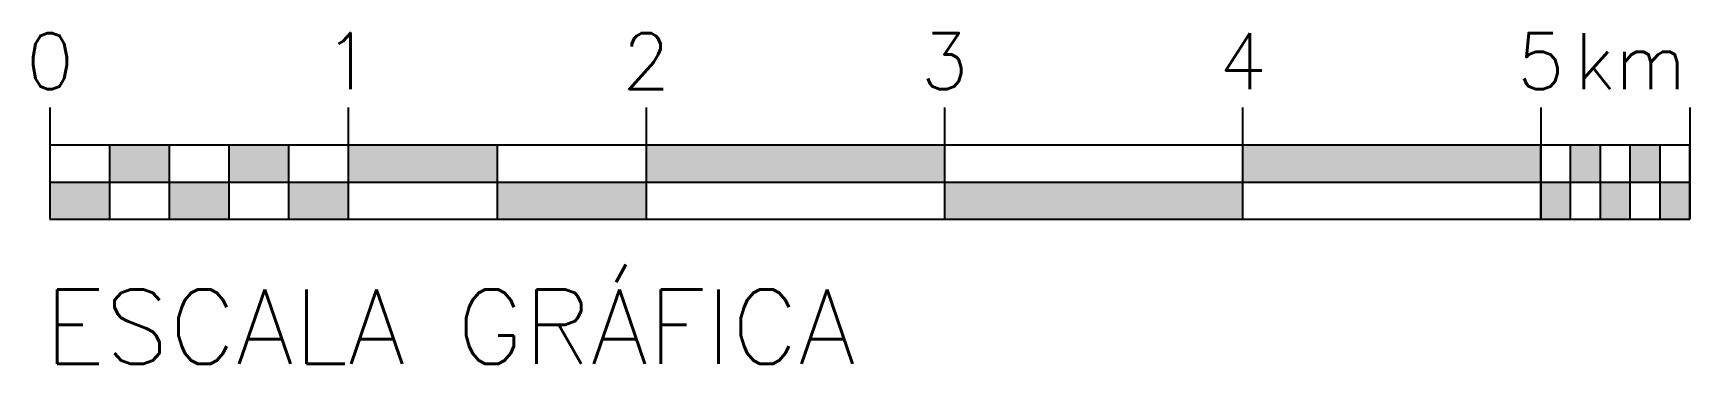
# Model space of a CAD drawing. Header units: millimetres. Extents: x 10391 to 15947, y 986 to 2096.
import ezdxf
from ezdxf.enums import TextEntityAlignment as Align

# ---------------------------------------------------------------- set-up
doc = ezdxf.new("R2010")
doc.units = ezdxf.units.MM
doc.header["$LTSCALE"] = 0.02
doc.layers.add('1-Escalas_Gráficas', color=1, linetype='Continuous')
doc.styles.add('r60', font='romans.shx')
doc.styles.add('r80', font='romans.shx')

msp = doc.modelspace()

# ---------------------------------------------------------------- hatches: boundary and pattern name
at = {"layer": '1-Escalas_Gráficas'}
h = msp.add_hatch(color=256, dxfattribs=at)
h.paths.add_polyline_path([(10647.2, 1471.5), (10647.2, 1596.5), (10447.2, 1596.5), (10447.2, 1471.5)])
h.paths.add_polyline_path([(10647.2, 1721.5), (10647.2, 1596.5), (10847.2, 1596.5), (10847.2, 1721.5)])
h.paths.add_polyline_path([(10847.2, 1596.5), (10847.2, 1471.5), (11047.2, 1471.5), (11047.2, 1596.5)])
h.paths.add_polyline_path([(11047.2, 1721.5), (11047.2, 1596.5), (11247.2, 1596.5), (11247.2, 1721.5)])
h.paths.add_polyline_path([(11247.2, 1596.5), (11247.2, 1471.5), (11447.2, 1471.5), (11447.2, 1596.5)])
h = msp.add_hatch(color=256, dxfattribs=at)
h.paths.add_polyline_path([(11947.2, 1721.5), (11447.2, 1721.5), (11447.2, 1596.5), (11947.2, 1596.5)])
h.paths.add_polyline_path([(12447.2, 1596.5), (11947.2, 1596.5), (11947.2, 1471.5), (12447.2, 1471.5)])
h.paths.add_polyline_path([(13447.2, 1721.5), (12447.2, 1721.5), (12447.2, 1596.5), (13447.2, 1596.5)])
h.paths.add_polyline_path([(14447.2, 1596.5), (13447.2, 1596.5), (13447.2, 1471.5), (14447.2, 1471.5)])
h.paths.add_polyline_path([(15447.2, 1721.5), (14447.2, 1721.5), (14447.2, 1596.5), (15447.2, 1596.5)])
h = msp.add_hatch(color=256, dxfattribs=at)
h.paths.add_polyline_path([(15547.2, 1596.5), (15447.2, 1596.5), (15447.2, 1471.5), (15547.2, 1471.5)])
h.paths.add_polyline_path([(15647.2, 1721.5), (15547.2, 1721.5), (15547.2, 1596.5), (15647.2, 1596.5)])
h.paths.add_polyline_path([(15747.2, 1596.5), (15647.2, 1596.5), (15647.2, 1471.5), (15747.2, 1471.5)])
h.paths.add_polyline_path([(15847.2, 1721.5), (15747.2, 1721.5), (15747.2, 1596.5), (15847.2, 1596.5)])
h.paths.add_polyline_path([(15947.2, 1596.5), (15847.2, 1596.5), (15847.2, 1471.5), (15947.2, 1471.5)])

# ---------------------------------------------------------------- linework, layer by layer
for p, q in [((10447.2, 1846.5), (10447.2, 1721.5)), ((11447.2, 1846.5), (11447.2, 1721.5)), ((12447.2, 1846.5), (12447.2, 1721.5)), ((13447.2, 1846.5), (13447.2, 1721.5)), ((14447.2, 1846.5), (14447.2, 1721.5)), ((15447.2, 1846.5), (15447.2, 1721.5)), ((15447.2, 1846.5), (15447.2, 1721.5)), ((15947.2, 1846.5), (15947.2, 1721.5)), ((10447.2, 1721.5), (10447.2, 1471.5)), ((10447.2, 1721.5), (15947.2, 1721.5)), ((10647.2, 1721.5), (10647.2, 1471.5)), ((10847.2, 1721.5), (10847.2, 1471.5)), ((11047.2, 1721.5), (11047.2, 1471.5)), ((11247.2, 1721.5), (11247.2, 1471.5)), ((11447.2, 1721.5), (11447.2, 1471.5)), ((11947.2, 1721.5), (11947.2, 1471.5)), ((12447.2, 1721.5), (12447.2, 1471.5)), ((13447.2, 1721.5), (13447.2, 1471.5)), ((14447.2, 1721.5), (14447.2, 1471.5)), ((15447.2, 1721.5), (15447.2, 1471.5)), ((15447.2, 1471.5), (15447.2, 1721.5)), ((15447.2, 1471.5), (15447.2, 1721.5)), ((15447.2, 1721.5), (15447.2, 1471.5)), ((15547.2, 1471.5), (15547.2, 1721.5)), ((15647.2, 1471.5), (15647.2, 1721.5)), ((15747.2, 1471.5), (15747.2, 1721.5)), ((15847.2, 1471.5), (15847.2, 1721.5)), ((15947.2, 1471.5), (15947.2, 1721.5)), ((15947.2, 1721.5), (15947.2, 1471.5)), ((10447.2, 1596.5), (15947.2, 1596.5)), ((10447.2, 1471.5), (15947.2, 1471.5))]:
    msp.add_line(p, q, dxfattribs=at)

# ---------------------------------------------------------------- texts
at = {"layer": '1-Escalas_Gráficas', "color": 2, "style": 'r60'}
for s, p in [('0', (10447.2, 1908.7)), ('1', (11447.2, 1908.7)), ('2', (12447.2, 1908.7)), ('3', (13447.2, 1908.7)), ('4', (14447.2, 1908.7)), ('5', (15447.2, 1908.7))]:
    msp.add_text(s, height=187.5, dxfattribs=at).set_placement(p, align=Align.CENTER)
at = {"layer": '1-Escalas_Gráficas', "color": 2}
for s, height, style, p in [('km', 187.5, 'r60', (15559.1, 1908.7)), ('ESCALA GRÁFICA', 250, 'r80', (10428.6, 986.3))]:
    msp.add_text(s, height=height, dxfattribs=dict(at, style=style)).set_placement(p)

doc.saveas('drawing.dxf')
